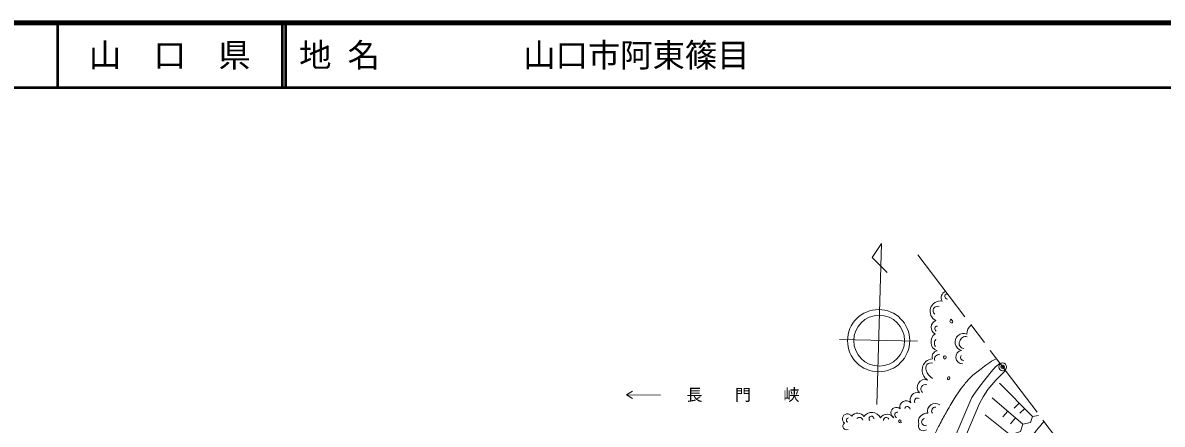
# Model space of a CAD drawing. Units: millimetres, scale not verified. Extents: x 40000 to 680000, y 20000 to 380000.
# Drawn here: x 327654 to 503827, y 317941 to 380000 of the extents above; entities that cross this region are included whole.
import ezdxf
from ezdxf.enums import TextEntityAlignment as Align

# ---------------------------------------------------------------- set-up
doc = ezdxf.new("R2010")
doc.units = ezdxf.units.MM
doc.header["$LTSCALE"] = 1000
doc.header["$PDMODE"] = 32
doc.header["$PDSIZE"] = 500
doc.linetypes.add('CHAIN', pattern=[18.5, 12, -1.5, 3.5, -1.5])
for name, color, linetype, lineweight in [('M-BGD', 7, 'Continuous', 13), ('M-BMK', 2, 'CHAIN', 13), ('M-BMK-SRVR', 3, 'Continuous', 13), ('M-TTL', 2, 'Continuous', 140), ('M-TTL-LINE', 7, 'Continuous', 50)]:
    doc.layers.add(name, color=color, linetype=linetype, lineweight=lineweight)
doc.layers.add('M-BGD-RSTR', color=6, linetype='Continuous')
doc.layers.add('M-TTL-TXT', color=7, linetype='Continuous')
doc.styles.add('ＭＳ ゴシック', font='')
doc.styles.get('ＭＳ ゴシック').set_extended_font_data('MS Gothic')

msp = doc.modelspace()

# ---------------------------------------------------------------- linework, layer by layer
at = {"layer": 'M-BGD'}
for p, q in [((483756, 319154), (478644, 324283)), ((420972, 322464), (426267, 322421)), ((482261, 317958), (477534, 322019)), ((481735, 321182), (480950, 320397)), ((480339, 316293), (476466, 319414)), ((479944, 319949), (479199, 319073)), ((481142, 318920), (480352, 318005)), ((482566, 320347), (481804, 319671))]:
    msp.add_line(p, q, dxfattribs=at)
for points in [[(469779, 311178), (470769, 313557), (472276, 317124), (473482, 319912), (474386, 322047), (474687, 322525), (475617, 323806), (477375, 326041), (478028, 326795), (478741, 327310)], [(479530, 326199), (478108, 324751), (476891, 323317), (476152, 322170), (475586, 321128), (473552, 316408), (470809, 310475)], [(421944, 323025), (420972, 322464), (421944, 321902)], [(471200, 308350), (472652, 308350), (472823, 309204), (474019, 309332), (474361, 310229), (475813, 310528), (476197, 311638), (477393, 311894), (477393, 313175), (478631, 313431), (478930, 314755), (480083, 315012), (480339, 316293), (481919, 316805), (482261, 317958), (483457, 318214), (483756, 319154), (484695, 319282)]]:
    msp.add_lwpolyline(points, dxfattribs=at)
for centre, radius, start, end in [((470663, 337494), 1012, 111.63531, 210.81398), ((469537, 335401), 1596, 80.76675, 244.00639), ((470625, 337702), 416, 101.89749, 267.46366), ((469083, 335502), 692, 65.97532, 234.84009), ((469231, 332914), 1123, 110.50247, 243.91213), ((469076, 332713), 406, 88.76583, 243.16168), ((475128, 332020), 1499, 126.64323, 185.30617), ((469573, 330660), 1500, 123.83472, 248.12648), ((473145, 330634), 1340, 68.52876, 254.26131), ((473420, 330574), 912, 74.71296, 167.21456), ((473138, 330390), 720, 147.56379, 271.64511), ((468477, 326294), 1779, 96.19713, 238.83789), ((469162, 328356), 924, 99.22085, 198.5012), ((469311, 328015), 688, 79.10732, 199.42846), ((472946, 328320), 1037, 99.11581, 272.02859), ((473092, 328252), 442, 139.31712, 275.38263), ((468025, 326649), 765, 68.13212, 208.93247), ((469281, 326751), 1982, 193.78173, 240.68794), ((467155, 323635), 1206, 70.52017, 223.56491), ((465975, 321719), 1126, 74.29063, 204.50678), ((467193, 323395), 691, 69.78198, 230.46603), ((464233, 320595), 973, 42.47829, 195.45703), ((464426, 320269), 407, 3.12213, 164.19749), ((465996, 321504), 481, 55.86051, 211.59343), ((468727, 319977), 1180, 53.55627, 196.55172), ((455167, 318747), 788, 32.26231, 234.64138), ((455356, 318559), 358, 91.58494, 243.88551), ((456746, 318559), 1097, 30.07727, 146.28612), ((457018, 318480), 521, 9.11959, 137.99966), ((458919, 318295), 1470, 25.03561, 146.36961), ((458862, 318807), 371, 354.2334, 227.47552), ((461303, 318247), 1247, 34.13288, 147.49243), ((461157, 318548), 433, 24.13509, 182.00354), ((462734, 319697), 850, 48.63986, 242.03324), ((462920, 319389), 432, 83.35249, 252.8702), ((467456, 318325), 1323, 83.95597, 194.84144), ((468749, 320002), 573, 84.17658, 219.1135), ((455016, 317637), 558, 123.20602, 298.85164), ((466891, 317697), 770, 157.9296, 307.41936), ((467163, 318278), 542, 98.98553, 292.90526)]:
    msp.add_arc(centre, radius, start, end, dxfattribs=at)
for points, knots in [([(471425, 333677), (471324, 333550), (471098, 333634), (471023, 333777), (470945, 333926), (471115, 334022), (471174, 334179), (471174, 334179), (471174, 334179), (471174, 334179), (471272, 333983), (471562, 333848), (471425, 333677)], [0, 0, 0, 0, 1, 1, 1, 2, 2, 2, 3, 3, 3, 4, 4, 4, 4]), ([(468754, 329939), (468650, 330170), (468584, 330302), (468611, 330543), (468635, 330764), (468705, 330874), (468835, 331067)], [0, 0, 0, 0, 1, 1, 1, 2, 2, 2, 2]), ([(459980, 300411), (460952, 302075), (461197, 302496), (461987, 303828), (462601, 304863), (462960, 305435), (463567, 306475), (464078, 307353), (464368, 307844), (464848, 308739), (465289, 309560), (465485, 310047), (465916, 310874), (466257, 311529), (466460, 311890), (466812, 312539), (467111, 313091), (467305, 313385), (467581, 313949), (468047, 314901), (468241, 315466), (468691, 316425), (469040, 317168), (469248, 317578), (469631, 318304), (470031, 319064), (470271, 319481), (470699, 320226), (471201, 321102), (471468, 321603), (472022, 322447), (472363, 322966), (472579, 323239), (472962, 323728), (473393, 324278), (473623, 324599), (474115, 325094), (474724, 325709), (475145, 325967), (475823, 326504), (476215, 326814), (476435, 326989), (476848, 327272), (477343, 327612), (477530, 327712), (478164, 328068)], [0, 0, 0, 0, 1, 1, 1, 2, 2, 2, 3, 3, 3, 4, 4, 4, 5, 5, 5, 6, 6, 6, 7, 7, 7, 8, 8, 8, 9, 9, 9, 10, 10, 10, 11, 11, 11, 12, 12, 12, 13, 13, 13, 14, 14, 14, 15, 15, 15, 15]), ([(470292, 328027), (470224, 327982), (470141, 328015), (470092, 328079), (470000, 328197), (469986, 328356), (470092, 328462), (470164, 328534), (470286, 328538), (470352, 328462), (470465, 328332), (470434, 328122), (470292, 328027)], [0, 0, 0, 0, 1, 1, 1, 2, 2, 2, 3, 3, 3, 4, 4, 4, 4]), ([(470857, 324837), (470792, 324786), (470699, 324790), (470648, 324854), (470565, 324960), (470616, 325089), (470700, 325193), (470759, 325267), (470852, 325340), (470926, 325280), (471062, 325170), (470994, 324945), (470857, 324837)], [0, 0, 0, 0, 1, 1, 1, 2, 2, 2, 3, 3, 3, 4, 4, 4, 4]), ([(463522, 318216), (463481, 318101), (463315, 318121), (463212, 318186), (463098, 318258), (463022, 318397), (463094, 318511), (463159, 318614), (463321, 318630), (463404, 318541), (463452, 318489), (463353, 318430), (463375, 318363), (463400, 318286), (463550, 318292), (463522, 318216)], [0, 0, 0, 0, 1, 1, 1, 2, 2, 2, 3, 3, 3, 4, 4, 4, 5, 5, 5, 5]), ([(473931, 300856), (475030, 302743), (475311, 303233), (476228, 304737), (476943, 305911), (477357, 306561), (478086, 307726), (478604, 308552), (478888, 309018), (479418, 309836), (480105, 310898), (480550, 311454), (481226, 312524), (481673, 313231), (481863, 313665), (482332, 314358), (482896, 315192), (483284, 315607), (483914, 316392), (484546, 317179), (484757, 317429), (485561, 318383)], [0, 0, 0, 0, 1, 1, 1, 2, 2, 2, 3, 3, 3, 4, 4, 4, 5, 5, 5, 6, 6, 6, 7, 7, 7, 7])]:
    msp.add_open_spline(points, degree=3, knots=knots, dxfattribs=at)
at = {"layer": 'M-BGD-RSTR'}
msp.add_point((479163, 326805), dxfattribs=at)
at = {"layer": 'M-BMK'}
msp.add_line((466065, 344102), (496162, 304358), dxfattribs=at)
at = {"layer": 'M-BMK-SRVR'}
msp.add_line((453944, 331058), (465994, 330774), dxfattribs=at)
msp.add_lwpolyline([(459717, 320963), (460443, 345902), (458991, 343724), (461297, 341418)], dxfattribs=at)
for centre, radius in [((459982, 330857), 4809), ((460067, 330857), 3927), ((479163, 326805), 600)]:
    msp.add_circle(centre, radius, dxfattribs=at)
msp.add_point((479163, 326805), dxfattribs=at)
at = {"layer": 'M-TTL'}
msp.add_line((680000, 380000), (40000, 380000), dxfattribs=at)
at = {"layer": 'M-TTL-LINE'}
for p, q in [((333000, 380000), (333000, 370000)), ((367750, 380000), (367750, 370000)), ((368250, 380000), (368250, 370000)), ((40000, 370000), (680000, 370000))]:
    msp.add_line(p, q, dxfattribs=at)

# ---------------------------------------------------------------- texts
at = {"layer": 'M-BGD', "style": 'ＭＳ ゴシック'}
msp.add_text('長\u3000\u3000門\u3000\u3000峡', height=1833, dxfattribs=at).set_placement((439001, 321016), align=Align.BOTTOM_CENTER)
at = {"layer": 'M-TTL-TXT', "style": 'ＭＳ ゴシック'}
msp.add_text('山\u3000口\u3000県', height=3666, dxfattribs=at).set_placement((350375, 375000), align=Align.MIDDLE_CENTER)
for s, p in [('地 名', (370380, 375000)), ('山口市阿東篠目', (405024, 375000))]:
    msp.add_text(s, height=3666, dxfattribs=at).set_placement(p, align=Align.MIDDLE_LEFT)

doc.saveas('drawing.dxf')
